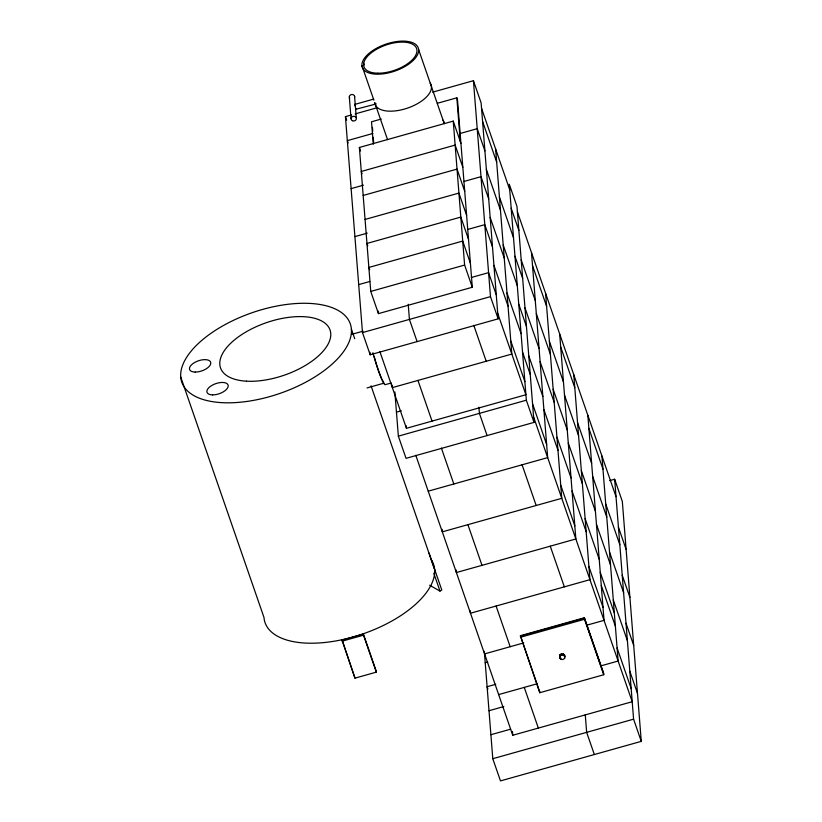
<?xml version="1.0" encoding="UTF-8"?>
<svg xmlns="http://www.w3.org/2000/svg" width="822" height="822" viewBox="0 0 822 822"><rect width="100%" height="100%" fill="white"/><g stroke="black" fill="none" stroke-linecap="round" stroke-linejoin="round"><path stroke-width="1.23" d="M559.782 654.939L559.679 658.032L560.974 659.388L563.008 659.532L564.591 658.371L564.796 656.593L564.693 655.278L563.399 653.922L561.364 653.778L559.782 654.939L559.679 658.032M564.693 655.278L564.591 658.371M373.661 99.102L354.703 104.435L355.895 109.254L376.281 103.921M356.132 109.583L356.132 108.812M559.885 656.244L561.467 655.093L563.502 655.226L564.796 656.593M429.618 585.223L439.986 591.09L441.794 590.021L428.992 553.042M432.67 92.146L473.431 80.7L481.117 102.884L498.163 318.833L370.177 354.785L362.492 332.591L345.435 116.642L351.58 114.916M355.258 113.888L377.37 107.672M381.264 119.046L371.513 121.79L373.291 144.22M437.335 103.295L456.847 97.818L457.484 99.668L472.301 287.258L378.439 313.624L370.753 291.43L359.378 147.467L453.241 121.101L460.926 143.295M372.931 133.452L347.336 140.644L348.138 142.977M460.156 133.483L477.222 128.684L484.898 150.878M351.117 188.628L363.468 185.155M363.17 195.451L457.032 169.096L464.718 191.279M463.721 181.528L481.004 176.679L488.689 198.862M365.071 219.443L458.923 193.088L466.608 215.282M354.909 236.613L367.259 233.15M467.502 229.523L484.795 224.663L492.481 246.857M358.7 284.607L369.818 281.484M370.753 291.43L464.615 265.064L453.241 121.101M471.294 277.507L488.587 272.647L496.272 294.841M352.124 334.246L363.088 331.163M362.492 332.591L490.477 296.639L473.431 80.7M367.064 387.922L384.131 383.124M391.251 382.98L385.158 384.686A29.643 3.216 74.3 0 1 372.931 352.669M396.451 412.151L401.331 410.784M379.928 351.724L406.448 428.303L525.905 394.745L497.731 313.377M398.351 436.143L526.337 400.201L509.291 184.251L516.976 206.445L534.023 422.395L406.037 458.337L398.351 436.143L394.858 391.95M428.221 491.176L547.678 457.618L531.495 252.58M609.698 480.613L614.64 479.226L622.326 501.42L641.273 741.362L500.475 780.9L492.789 758.706L484.322 651.363M342.086 640.071L363.416 634.081L376.219 671.06L376.312 672.149L354.981 678.14L342.086 640.071L354.981 678.14M342.168 641.16L363.499 635.17L363.416 634.081M520.408 635.725L584.401 617.743L603.615 673.228L603.738 674.749L539.735 692.72L520.408 635.725L539.653 691.631M520.439 636.156L584.442 618.185L603.646 673.66M520.532 637.245L584.524 619.274L584.401 617.743M484.569 653.901L523.758 642.896M586.744 625.203L604.036 620.353L587.843 415.316M485.216 662.738L487.682 662.039M495.758 684.294L487.107 686.73L487.919 689.062M498.656 694.59L536.941 683.832M600.831 665.892L618.123 661.032L601.93 455.994M489.008 710.722L503.824 706.56M490.898 734.714L510.657 729.165M415.788 455.275L512.743 735.269L632.21 701.721L533.591 416.939M492.789 758.706L633.587 719.168L614.64 479.226M354.703 104.435L355.31 105.699M481.548 108.34L509.722 189.707M517.408 211.901L616.017 496.673M482.576 121.43L496.663 162.109M532.522 265.67L546.609 306.349M560.696 347.038L574.784 387.717M588.871 428.396L602.958 469.085M511.181 208.243L518.867 230.437M618.432 527.21L626.117 549.404M499.416 197.013L513.503 237.692M521.189 259.886L535.276 300.564M549.363 341.253L563.46 381.932M577.547 422.621L591.635 463.3M605.722 503.978L619.809 544.667M486.367 169.414L500.454 210.103M536.314 313.655L550.401 354.333M564.488 395.022L578.575 435.701M592.662 476.39L606.749 517.069M514.973 256.238L522.658 278.422M622.213 575.205L629.899 597.389M503.208 244.997L517.295 285.686M524.981 307.87L539.068 348.559M553.155 389.238L567.242 429.927M581.329 470.605L595.416 511.284M609.513 551.973L623.6 592.652M490.159 217.409L504.246 258.087M540.105 361.639L554.192 402.328M568.279 443.007L582.366 483.696M596.453 524.374L610.541 565.053M518.764 304.222L526.45 326.416M626.004 623.189L633.69 645.383M506.999 292.992L521.086 333.67M528.772 355.864L542.859 396.543M556.946 437.232L571.033 477.911M585.12 518.59L599.207 559.279M613.294 599.957L627.381 640.636M462.827 167.287L455.141 145.093L361.279 171.459L362.091 173.791M493.95 265.393L508.037 306.072M543.897 409.633L557.984 450.312M572.071 491.001L586.158 531.68M600.245 572.359L614.332 613.048M418.655 49.68A29.643 14.19 -19.1 0 1 377.093 74.196A29.643 14.19 -19.1 0 1 375.109 49.073A29.643 14.19 -19.1 0 1 418.655 49.68L444.27 123.649A29.643 14.19 -19.1 0 0 443.007 120.166M522.556 352.217L530.231 374.4M601.272 585.449L615.359 626.138M629.796 671.184L637.482 693.367M510.791 340.976L524.878 381.655M532.564 403.849L546.651 444.538M560.738 485.216L574.825 525.895M588.912 566.584L602.999 607.263M617.086 647.942L631.173 688.631M490.477 296.639L498.163 318.833M526.337 400.201L534.023 422.395M468.509 239.274L460.823 217.08L366.961 243.446L367.773 245.778M633.587 719.168L641.273 741.362M470.4 263.266L462.714 241.072L368.852 267.438L369.664 269.77M464.615 265.064L472.301 287.258M584.524 619.274L603.738 674.749M473.791 325.358L486.223 361.259M522.083 464.81L536.17 505.489M550.257 546.178L564.344 586.857M363.622 63.109L364.259 64.959M361.916 65.616L373.897 100.212M387.532 139.586L374.719 102.596A29.643 14.19 -19.1 0 0 407.928 107.97A29.643 14.19 -19.1 0 0 430.204 83.176M487.097 435.568L479.411 413.384L478.918 407.198M594.337 754.534L586.651 732.351L585.264 714.667M359.378 147.467L360.591 150.971M345.435 116.642L346.648 120.146M417.103 341.603L409.418 319.409L408.226 304.253M417.956 380.422L432.053 421.111M441.393 448.082L453.816 483.983M467.913 524.662L482 565.351M496.087 606.03L510.174 646.709M524.261 687.398L538.348 728.076M351.384 329.088A89.156 42.682 -19.1 0 1 226.379 402.811A89.156 42.682 -19.1 0 1 220.409 327.248A89.156 42.682 -19.1 0 1 351.384 329.088L354.734 338.746M371.051 385.857L434.633 569.482M433.79 573.191L439.986 591.09M363.499 635.17L376.312 672.149M180.727 377.01L263.975 617.414A89.156 42.682 -19.1 0 0 363.858 633.567A89.156 42.682 -19.1 0 0 430.831 559.001M573.756 374.627L589.949 579.664L470.482 613.222L470.287 610.725M559.669 333.948L575.852 538.985L456.395 572.533L456.2 570.016M545.582 293.259L561.765 498.307L442.308 531.855L442.113 529.327M563.399 653.922L563.502 655.226M561.364 653.778L561.467 655.093M560.871 658.073L560.974 659.388M539.622 691.199L539.735 692.72M495.635 149.029L511.818 354.066L392.361 387.614L392.166 385.086M512.445 731.477L512.743 735.269M456.847 97.818L460.289 141.446M406.253 425.775L406.448 428.303M372.448 127.369L372.746 131.109M373.239 137.346L373.63 142.329M378.233 311.096L378.439 313.624M354.559 96.102L355.217 104.497M355.515 108.319L356.275 117.916M369.972 352.258L370.177 354.785M349.319 96.934L351.045 118.748M349.72 98.085A2.672 2.332 -4.5 0 1 351.569 94.53A2.672 2.332 -4.5 0 1 354.601 97.304M561.2 654.692A1.788 1.552 -4.5 0 1 561.621 654.518M562.546 654.476A1.788 1.552 -4.5 0 1 562.978 654.61M563.358 654.846A1.788 1.552 -4.5 0 1 563.841 655.524M383.627 382.117A27.866 3.021 74.3 0 1 382.138 379.497M381.716 378.593A27.866 3.021 74.3 0 1 374.133 356.388M352.453 120.711A2.672 2.332 -4.5 0 0 356.388 118.512A2.672 2.332 -4.5 0 0 352.309 116.673A2.672 2.332 -4.5 0 0 352.453 120.711M377.884 73.199A27.866 13.337 -19.1 0 0 416.949 50.152A27.866 13.337 -19.1 0 0 376.024 49.587A27.866 13.337 -19.1 0 0 377.884 73.199M246.456 381.182A57.951 27.743 -19.1 0 0 330.773 335.171A57.951 27.743 -19.1 0 0 248.604 330.475A57.951 27.743 -19.1 0 0 246.456 381.182M212.579 394.889A11.148 5.333 -19.1 0 0 228.208 385.672A11.148 5.333 -19.1 0 0 211.829 385.446A11.148 5.333 -19.1 0 0 212.579 394.889M195.163 372.068A11.148 5.333 -19.1 0 0 210.792 362.851A11.148 5.333 -19.1 0 0 194.424 362.625A11.148 5.333 -19.1 0 0 195.163 372.068"/></g></svg>
